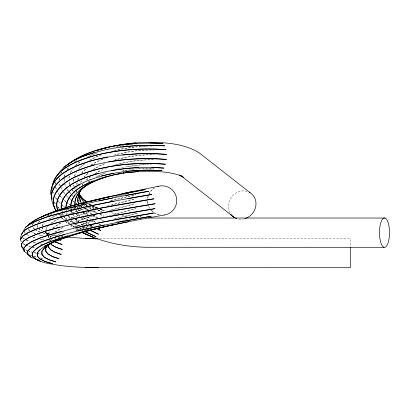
<?xml version="1.0" encoding="UTF-8"?>
<svg xmlns="http://www.w3.org/2000/svg" width="410" height="410" viewBox="0 0 410 410"><rect width="100%" height="100%" fill="white"/><g stroke="black" fill="none" stroke-linecap="round" stroke-linejoin="round"><path stroke-width="0.31" stroke-dasharray="2.05 1.54" d="M76.931 184.813L76.952 182.255M76.993 188.113L77.008 186.842M77.034 184.295L77.054 182.383M52.48 188.749L52.5 187.488M52.552 188.62L52.572 187.36M147.723 198.619L148.276 195.478A14.688 14.688 0 0 0 147.513 198.594M48.641 241.659L48.862 240.439M69.321 176.034L68.9 177.233L68.972 179.073M70.587 172.425L71.012 171.221L72.473 169.309M69.49 176.074L69.064 177.279L69.131 179.114M70.756 172.477L71.181 171.272L73.375 168.413M74.425 176.238L75.45 173.333L76.209 172.328M74.569 176.331L75.599 173.435L76.357 172.431M42.256 226.176L43.014 224.101L44.244 222.871M63.991 176.772L65.226 173.374M64.16 176.761L65.4 173.368M42.384 226.248L43.147 224.178L44.382 222.953M77.792 180.005L79.048 176.628M77.895 180.133L79.156 176.761M60.859 173.717L61.772 171.375M61.239 173.071L61.695 171.903M45.987 229.882L47.001 227.278L47.811 226.458M80.693 182.353L81.364 180.697M79.171 186.36L79.622 185.258M80.744 182.506L81.421 180.856M32.457 225.095L33.512 222.517M32.595 225.07L33.236 223.522M56.119 178.468L56.58 177.366M48.201 234.469L49.554 231.296L50.374 230.466M48.477 234.069L49.615 231.44L50.435 230.615M49.871 237.615L51.527 235.176M49.876 237.759L51.537 235.33M148.912 194.376L150.824 191.06L154.242 188.195M78.479 169.309L79.617 167.798L85.26 163.062M81.636 173.21L83.112 171.257L86.274 168.582M81.744 173.353L83.22 171.406L87.13 168.095M83.978 177.361L85.475 175.459L88.857 172.636M84.04 177.525L85.536 175.623L88.919 172.8M67.214 169.555L69.572 166.593M67.045 169.555L69.408 166.593M82.123 185.059L82.902 184.121M82.118 185.217L83.291 183.808M47.703 226.335L46.899 227.16L45.7 230.302L46.561 233.218L48.006 235.919M38.366 222.492L41.4 219.627M38.519 222.517L40.693 220.472M50.076 240.737L51.491 239.466M50.03 240.88L51.921 239.194M79.76 167.905L84.455 163.964M75.404 165.491L81.452 160.571M75.568 165.553L80.667 161.397M86.413 179.887L90.364 176.72M86.418 180.051L90.374 176.884M74.492 161.888L75.491 161.109M75.138 161.509L76.639 160.341M87.73 182.563L90.6 180.385M88.642 181.978L90.559 180.523M52.834 227.975L57.897 224.552L61.766 222.538M52.905 228.129L57.974 224.716L62.392 222.415M50.62 223.522L55.201 220.457L61.403 217.295M51.245 223.306L55.319 220.59L60.952 217.715M54.653 232.316L59.347 229.226L63.827 226.914M55.196 232.142L59.373 229.395L63.857 227.089M48.411 219.463L55.96 215.306M49.61 218.873L57.185 214.866M55.355 236.416L63.699 231.773M56.831 235.632L64.226 231.671M91.21 165.168L96.514 161.986L103.479 158.916M91.107 165.02L96.427 161.842L104.57 158.265M92.834 169.694L98.538 166.301L104.714 163.575M93.408 169.55L98.595 166.46L105.324 163.482M90.031 160.336L93.675 158.193L101.747 154.729M89.39 160.525L93.567 158.081L99.927 155.364M94.961 173.789L99.661 171.072L107.471 167.541M94.946 173.63L99.64 170.914M89.303 156.159L97.416 152.669M87.684 156.943L90.302 155.462L96.739 152.838M96.365 176.915L99.609 175.131L105.355 172.769M97.959 176.156L105.913 172.661M58.558 237.764L63.181 235.627M58.486 237.897L63.119 235.76M47.637 215.865L52.521 213.651M47.488 215.834L51.296 214.112M69.618 218.894L81.334 214.317L90.83 211.109M71.386 218.32L92.696 210.678M71.171 223.558L92.188 215.819M72.913 222.999L82.871 219.171L96.386 214.661M68.378 214.307L89.303 206.973M73.446 227.668L74.625 227.181M98.446 178.437L100.716 177.561M75.189 226.971L95.648 219.945M70.223 213.702L89.354 207.086M74.62 227.017L93.208 220.544M70.32 209.633L86.069 204.534M76.004 230.522L92.604 225.075M75.973 230.656L93.787 224.823M70.223 209.551L87.202 204.093M113.939 160.443C126.972 156.4 140.671 154.611 154.309 154.724C140.466 154.498 126.536 156.338 113.324 160.494M113.606 155.262L114.815 154.872C127.571 151.531 140.758 149.671 153.96 149.968C140.768 149.788 127.597 151.613 114.861 154.995M115.348 165.081C127.899 161.355 141.025 159.628 154.109 159.772C141.025 159.505 127.889 161.258 115.333 164.948M116.368 169.207L117.537 168.853M89.954 206.906L91.158 206.548M109.875 210.555L111.038 210.212M109.265 210.612L110.428 210.268M84.286 230.579L86.074 230.061M86.669 229.887L91.44 228.498M84.255 230.661L86.049 230.138M86.643 229.964L91.425 228.575M107.753 206.004L134.67 198.855L110.167 205.415M109.285 215.742L112.212 214.896M111.623 210.048L134.536 203.785L111.013 210.099M113.411 214.681L135.648 208.716L112.796 214.737M110.946 200.869L136.028 194.519L110.341 200.941M114.856 218.894L137.862 213.046L114.82 218.807M112.289 197.384L114.149 196.928M116.245 221.974L118.065 221.533M118.71 221.441L140.917 216.26L133.496 217.941M128.781 193.484L114.754 196.831L126.388 194.007M126.992 193.868L128.807 193.443M114.395 150.726C127.238 147.528 140.476 145.832 153.719 146.062M114.349 150.634L124.107 148.461L140.23 146.478M118.136 168.607C129.073 165.953 140.322 164.256 151.597 164.512M116.399 147.139L121.386 146.103M122.011 145.97L125.685 145.391M116.363 147.087L123.236 145.663M122.621 171.139L124.404 170.775M124.999 170.657C134.536 168.807 144.289 167.951 154.006 168.3L147.016 168.249L137.396 168.853M122.036 171.19L127.372 170.104M127.182 166.701L136.807 165.266L146.068 164.543M128.115 145.068L126.29 145.309L128.105 145.027M131.154 144.668L132.368 144.51M140.845 146.431L146.365 146.032M99.712 238.799L350.278 238.799L350.278 246.348M138.575 217.587L134.839 217.259M127.346 216.28L121.77 215.291M55.201 235.258L52.875 234.674L57.677 235.668M61.387 236.278L63.242 236.585M33.328 242.561L36.905 243.289M43.844 239.917L40.139 239.153L43.855 239.911M32.154 247.445L35.152 248.07L32.759 247.507M33.353 242.494L36.92 243.248M34.204 252.714L36.567 253.221M37.161 253.349L40.708 254.113M116.845 214.225L109.07 212.154M39.309 235.058L42.84 235.822L38.13 234.643M34.194 252.657L36.562 253.185M37.151 253.313L40.703 254.103M34.127 256.624L36.557 257.178M40.206 258.008L43.245 258.705L40.195 257.992M43.398 233.351L47.529 234.305L43.455 233.336M34.097 256.568L36.536 257.137M49.343 233.782L45.315 232.424M49.384 233.792L45.382 232.439M51.988 235.217L55.499 236.18M51.358 235.022L56.067 236.334M54.304 238.256L56.088 238.789L54.868 238.384M99.835 209.038L105.57 211.068M26.419 240.204L29.874 241.382M32.99 237.293L35.813 238.256M26.455 240.122L29.904 241.305M33.041 237.231L35.854 238.205M25.84 245.247L30.432 246.846M35.173 233.603L31.821 232.116M25.845 245.159L30.437 246.774M35.834 233.772L31.908 232.07M25.722 249.885L27.398 250.495M27.957 250.7L31.872 252.129M25.697 249.798L27.378 250.418M27.936 250.623L31.857 252.063M40.062 232.111L37.279 231.076L34.927 229.451M40.134 232.096L37.366 231.061L35.029 229.436M29.474 254.81L31.801 255.717M82.794 212.262L89.262 214.799M83.245 217.761L87.899 219.586M30.012 254.974L31.765 255.655M88.145 209.664L84.696 208.136M82.83 212.206L89.283 214.768M83.266 217.71L87.909 219.56M82.856 222.927L86.987 224.567L82.866 222.881M88.181 209.628L84.742 208.09M82.261 227.36L85.183 228.544M89.011 206.466L94.172 208.567M89.052 206.445L94.197 208.557M79.34 226.125L76.019 224.439M82.261 227.319L85.183 228.519M82.123 230.748L83.256 231.219M82.113 230.717L83.245 231.194M45.259 232.47L49.169 234.115M92.019 205.733L97.6 208.095M92.055 205.733L97.355 207.983M102.064 209.981L99.712 208.982L103.761 210.73L100.276 209.187M92.604 205.984L97.303 207.983M49.097 234.043L45.223 231.978M97.395 207.921L93.444 206.01M100.286 209.197L103.761 210.73M97.375 207.901L93.413 205.984M97.237 209.592L101.854 211.724L96.068 209.018M99.932 214.292L103.797 216.147M52.172 237.226L49.502 235.94L48.272 234.812M49.456 235.873L52.131 237.164M99.932 214.256L104.35 216.408M97.682 217.925L92.363 214.614M100.409 219.273L103.679 220.882L100.414 219.242M95.545 222.343L92.942 220.764M98.892 224.009L101.121 225.121M97.693 217.874L92.383 214.543M93.096 226.638L90.964 225.372M95.571 222.287L92.973 220.693M98.902 223.978L101.126 225.105M72.847 206.922L75.609 208.403M77.818 209.592L80.58 211.073M74.01 207.445L75.112 208.044M77.869 209.53L80.626 211.017M70.054 211.083L73.841 213.123M76.009 214.292L79.796 216.331M75.824 203.334L76.931 203.934M80.816 206.035L81.923 206.635M70.638 211.293L73.882 213.046M76.04 214.22L79.822 216.265M75.896 203.283L77.003 203.883M80.873 205.989L81.98 206.589M67.819 215.327L72.186 217.71M74.912 219.201L78.73 221.287M67.84 215.24L72.749 217.935M75.476 219.432L78.746 221.226M85.716 204.646L87.361 205.559M85.772 204.626L87.412 205.533M69.567 220.887L73.334 222.994M76.019 224.501L78.172 225.7M69.567 220.816L73.329 222.927M88.785 203.883L90.943 205.113L88.837 203.883M69.449 223.968L64.877 220.416M69.992 224.285L74.902 227.119L69.966 224.229M77.633 228.698L78.725 229.328M68.326 223.281L69.418 223.911M77.618 228.652L78.71 229.282M91.292 204.713L90.236 204.083L91.333 204.744M70.469 225.818L73.241 227.483M75.384 228.759L77.598 230.097M76.275 228.585L78.479 229.933M88.724 204.431L89.775 205.092L88.693 204.37M91.876 206.414L95.561 208.731M92.383 206.696L95.54 208.685M79.935 228.139L81.518 229.164M79.996 228.114L81.575 229.139M25.492 233.638L29.038 235.94M91.133 209.09L88.734 207.255M93.629 210.73L96.622 212.703M26.578 234.212L29.1 235.873M91.128 209.013L88.724 207.173M93.623 210.663L96.622 212.647M29.843 230.815L28.854 230.164L27.839 227.857M22.381 237.533L24.902 239.204M29.94 230.763L28.956 230.107L28.459 228.949M22.929 237.764L24.943 239.112M82.712 225.474L80.263 223.552M84.788 226.868L86.346 227.909M82.774 225.423L80.339 223.501M83.291 225.772L86.92 228.216M87.438 228.565L88.99 229.61M91.84 214.256L87.468 210.76M91.855 214.179L87.489 210.668M85.731 221.866L88.847 224.003M90.923 225.428L91.963 226.141M34.455 229.128L33.517 228.478L32.754 226.761M87.494 217.003L90.958 219.396M84.757 221.082L88.893 223.942M23.303 243.689L25.266 245.047M87.535 216.921L90.994 219.319M34.563 229.108L33.63 228.462L32.631 226.161M23.314 243.586L25.276 244.954M38.407 228.462L41.907 231.061M38.519 228.478L41.994 231.076M65.974 201.874L62.807 198.993M66.461 202.238L70.351 205.164M66.051 201.792L62.894 198.911M66.538 202.161L70.412 205.087M69.9 198.85L74.343 202.212M68.516 197.671L71.468 199.916M71.96 200.29L74.42 202.161M62.059 205.138L64.544 207.019M67.527 209.284L68.521 210.038M61.121 204.282L64.596 206.927M67.573 209.197L68.562 209.951M72.268 195.585L73.257 196.349M78.197 200.162L79.683 201.31M61.864 210.714L62.853 211.483M63.35 211.867L66.825 214.558M72.37 195.565L73.359 196.328M78.279 200.141L79.263 200.9M61.884 210.617L62.879 211.386M63.376 211.77L67.343 214.855M60.634 214.266L62.571 215.814M63.058 216.203L66.932 219.299M60.624 214.174L62.561 215.727M63.048 216.116L66.927 219.222M45.3 232.024L46.207 232.772M60.49 216.808L64.385 220.006M65.385 221.405L68.157 223.809M65.451 221.451L68.219 223.85M45.279 232.188L47.627 234.274M67.66 221.528L69.936 223.593M70.392 224.009L73.585 226.909M66.84 220.708L70.018 223.604M70.474 224.019L73.651 226.914M46.561 233.218L47.801 234.356M47.862 234.438L46.627 233.31L46.125 231.568M85.572 204.288L86.925 205.559M86.013 204.621L86.92 205.471M71.017 220.462L73.708 223.019M74.154 223.445L77.295 226.428M71.12 220.442L73.795 222.994M74.241 223.419L77.367 226.402M84.855 208.193L87.033 210.33M84.875 208.095L87.053 210.238M75.363 218.73L78.484 221.8M75.466 218.673L78.566 221.743M61.346 217.638L63.15 219.447L61.351 216.869M82.266 211.744L85.751 215.25M81.359 217.797L83.86 220.313M83.189 212.523L85.798 215.163M81.605 217.894L83.855 220.175M63.591 192.351L65.164 194.171M66.743 195.99L67.922 197.359M59.137 194.75L58.322 193.807L56.852 190.409M59.547 195.221L62.402 198.522M62.925 191.378L65.277 194.114M65.667 194.565L68.024 197.297M60.46 196.077L62.489 198.435M68.665 191.357L67.061 189.476L66.297 187.749M69.064 191.824L70.669 193.704M70.781 193.684L67.194 189.451L66.44 187.729M56.954 199.532L55.309 197.594L54.899 196.318M58.599 201.474L60.654 203.898M55.376 197.482L57.016 199.424M57.426 199.911L60.301 203.309M72.129 189.943L73.334 191.409M53.72 201.894L55.745 204.359M57.764 206.819L59.378 208.792M71.852 189.471L73.451 191.424M73.851 191.916L75.045 193.376M54.151 202.268L55.765 204.241M57.784 206.712L59.404 208.685M76.214 191.393L76.947 192.336M75.947 190.983L77.039 192.398M57.892 213.297L60.08 216.239M57.948 213.379L60.126 216.321M58.738 213.195L60.905 216.301M61.269 216.818L63.073 219.401M59.558 214.286L60.993 216.352M63.13 215.194L62.038 212.39M63.458 215.691L66.087 219.698M63.248 215.214L62.166 212.416M63.576 215.711L66.189 219.709M82.748 205.359L83.696 206.737M68.424 216.296L70.043 218.899M68.547 216.275L70.156 218.878M79.253 206.691L79.858 207.701M80.155 208.208L81.964 211.242M72.442 213.83L74.389 217.095M79.017 206.071L79.919 207.588M80.216 208.095L82.02 211.14M72.565 213.769L74.497 217.039M75.901 209.951L77.126 212.042M77.434 212.564L79.273 215.701M76.306 210.381L77.218 211.955M77.526 212.477L79.355 215.619M150.188 208.839L148.276 205.523A14.688 14.688 0 0 0 149.691 208.398M48.298 236.457L48.877 237.533L48.375 235.181M60.214 186.053L59.486 184.408L59.445 183.208M60.46 186.601L62.161 190.44M64.519 183.716L66.046 187.17M60.352 185.991L59.629 184.346L59.588 183.147M60.598 186.54L62.289 190.378M64.421 183.126L66.184 187.155M55.381 187.011L56.606 189.84M55.493 186.909L56.713 189.743M56.959 190.312L58.425 193.715M69.613 184.474L69.095 182.142M69.849 185.028L71.258 188.344M69.761 184.505L69.295 183.398L69.223 181.563M69.992 185.053L71.155 187.816M37.207 225.587L37.925 227.309M52.685 191.214L53.879 194.114M37.346 225.613L38.048 227.335M23.8 230.405L24.989 233.31M24.359 231.471L25.066 233.223M74.23 186.816L73.533 185.059L73.498 183.28M74.461 187.406L75.384 189.753M73.662 185.13L74.118 186.304M74.348 186.888L75.491 189.815M52.178 197.651L52.828 199.547M41.881 227.217L42.937 230.107M41.999 227.284L43.035 230.164M66.133 209.597L67.132 214.21M48.585 236.242L48.841 237.426M66.036 208.429L66.528 210.735M66.651 211.309L67.26 214.189M75.291 207.019L75.537 208.193M75.399 206.922L75.64 208.095M70.925 208.48L71.796 212.739M70.817 207.199L71.181 209.023M71.304 209.633L71.919 212.677M147.498 201.131L148.051 204.267M48.298 235.073L48.8 238.097M49.087 239.353L49.333 241.141M64.021 177.407L64.211 181.866M64.237 178.673L64.37 181.855M59.271 177.807L59.347 180.205M59.44 178.35L59.496 180.149M73.4 179.139L73.482 182.691M73.544 179.226L73.6 182.178M55.442 181.968L55.463 183.818M55.329 182.686L55.35 184.541M244.452 218.766A14.688 13.33 -51.9 0 1 237.323 218.766M229.805 212.687A14.688 13.33 -51.9 0 1 231.778 196.682A14.688 13.33 -51.9 0 1 246.963 191.357M147.738 203.688A14.688 14.688 0 0 1 147.405 201.136M148.763 194.304A14.688 14.688 0 0 1 154.191 188.113M42.271 244.386L39.883 243.899L42.271 244.38M159.526 214.968L154.734 213.22L150.824 209.94A14.688 14.688 0 0 0 159.526 214.968M95.146 217.1L91.62 215.716L95.146 217.1M93.131 221.641L91.389 220.954L93.131 221.641M96.914 213.138L91.65 211.053L96.919 213.138M91.702 226.438L89.344 225.5L91.702 226.438M99.912 210.899L97.042 209.73L99.912 210.899"/><path stroke-width="0.61" d="M52.547 184.971C57.123 167.193 77.9 161.053 93.403 155.928C117.06 149.732 141.737 147.928 166.096 149.676C137.406 147.62 108.004 150.08 80.831 159.931C69.469 164.902 55.319 171.472 52.618 184.838M51.035 194.847C50.051 186.74 55.007 179.795 60.972 174.865C70.669 167.675 82.082 163.482 93.603 160.218C117.409 154.165 142.193 152.335 166.655 154.401L152.658 153.663L137.816 153.817L122.662 154.954M51.322 199.137C50.645 190.957 55.847 184.162 61.91 179.293C71.709 172.256 83.133 168.131 94.669 164.933C118.039 158.901 142.449 157.466 166.455 159.444C147.185 157.886 127.751 158.732 108.681 161.909M79.545 191.777L79.14 196.149L80.606 201.771L81.841 203.76M79.53 191.921L79.12 196.282L80.58 201.894M70.551 206.65C70.945 196.508 79.448 189.466 87.535 184.684C97.503 179.349 108.348 175.777 119.438 173.671M65.754 207.87C66.748 193.423 81.498 185.879 93.285 180.871M70.694 206.589L71.791 200.582L75.117 194.827M65.913 207.855C67.773 189.44 88.898 182.455 103.812 177.33M57.39 175.27C68.039 158.501 89.59 153.837 107.615 149.23M28.69 225.141L29.177 224.101C45.192 211.97 66.169 209.31 85.044 203.913M80.683 190.286L78.489 194.678L77.731 200.362L78.633 204.359M80.893 189.871L78.423 194.817L77.659 200.485L78.566 204.477M23.8 230.405L25.599 227.16L30.109 223.86L37.238 220.457L46.699 217.008L71.079 210.207L85.07 206.973L114.016 201.1M21.34 234.597L23.308 231.44L28.193 228.129L35.767 224.716L45.73 221.262L57.682 217.828L71.161 214.471L100.593 208.213L154.006 198.814C121.698 203.99 89.39 209.5 57.682 217.669C47.657 220.467 37.576 223.317 28.228 227.975C23.636 230.071 20.454 234.182 20.5 239.353L22.729 236.165L27.911 232.824L35.798 229.395L46.063 225.941L58.297 222.512L72.006 219.171L101.736 212.969L155.118 203.739L116.619 210.099L86.633 215.819L58.256 222.338L46.033 225.761L35.772 229.226L27.89 232.66L22.724 236.011L20.5 239.22L21.176 241.736M47.586 245.364L45.787 248.168L45.858 251.243L48.144 254.062L52.588 256.568L58.999 258.741L52.541 256.619L48.083 254.133L45.782 251.33L45.694 248.27L47.493 245.477M39.872 249.659L37.341 252.96L37.331 256.071L39.903 258.93L45.003 261.477L52.418 263.656L45.003 261.477L39.816 258.946L37.218 256.091L37.207 252.985C45.131 242.787 59.199 240.383 70.643 235.868C85.485 231.291 100.568 227.54 115.712 224.091M29.048 224.178C45.11 212.052 66.123 209.402 85.034 203.99C106.108 198.988 127.407 195.022 148.733 191.27L125.87 195.462M67.532 164.861C79.13 155.134 93.977 150.67 108.455 147.236M67.399 164.912C94.105 144.833 130.769 142.285 163.062 143.372L149.952 142.946M25.507 227.278C42.932 215.147 64.98 212.503 85.08 207.086C107.205 202.325 129.447 198.102 151.787 194.483L127.91 198.635M88.365 184.054C81.226 188.6 74.118 196.118 75.04 205.159M88.785 183.793C81.477 188.4 73.974 195.959 74.927 205.261M63.724 167.306L71.77 161.642L82.036 156.666L94.136 152.499M80.488 189.466L87.653 184.638L96.283 180.436L106.021 176.935M80.037 184.075C70.833 189.092 59.45 197.564 61.315 209.397M41.318 217.064C70.064 203.78 101.782 198.753 132.41 191.48M41.174 217.095C62.935 206.527 87.063 202.294 110.351 196.359M54.796 241.393L48.862 244.58L44.341 247.999L41.999 251.289L41.989 254.39L44.372 257.234L49.087 259.766L55.944 261.954L49.036 259.802L44.295 257.28L41.892 254.446L41.876 251.356C45.377 245.441 52.137 242.705 58.123 239.952M44.608 246.266C66.891 235.002 91.65 230.01 115.738 224.111M90.005 179.662C77.613 184.92 59.855 193.458 61.459 209.423M55.335 241.106L59.968 239.117M59.281 239.455L61.023 238.712M90.118 179.729L101.301 176.049L113.483 173.276M67.809 235.868C55.714 240.403 40.81 242.438 32.241 252.96L32.328 256.071C39.011 263.384 50.076 263.41 59.137 265.398C72.083 267.028 85.121 267.648 98.164 267.72L350.278 267.73L350.278 246.979M98.728 173.286C85.172 177.156 71.073 182.107 61.285 192.767C57.554 197.743 55.109 204.385 57.754 210.407M94.623 164.784C77.013 169.755 42.44 181.497 53.756 206.184M64.867 234.218C52.541 238.676 36.346 240.639 27.588 251.289L27.813 254.39L30.975 257.234L38.888 260.258M82.292 203.529L84.101 203.011M82.246 203.503L85.27 202.642M62.079 231.143L50.061 234.561L39.826 238.031L31.816 241.495L26.383 244.898L23.8 248.168L24.216 251.243L27.731 254.133M59.783 227.017L47.529 230.435L37.172 233.905L29.136 237.359L23.775 240.737L21.34 243.976L21.971 247.015L24.287 251.33L23.888 248.27L26.491 245.016L31.929 241.623L39.944 238.164L50.169 234.694L75.404 227.842L89.508 224.706L117.916 219.124L153.627 213.01L103.879 221.887L75.476 227.97M97.816 150.193L109.772 146.872L122.554 144.428L135.679 142.885M97.739 150.178C114.211 145.012 131.431 142.654 148.656 142.27M88.304 201.858L111.351 196.359L145.207 189.563L123.728 193.751M86.479 202.299L111.32 196.339M79.858 232.608L105.011 226.602L128.812 221.62M103.889 177.34L115.123 174.583M77.685 231.009L117.854 222.266L151.208 216.234L117.844 222.328M101.383 176.11C121.114 170.98 141.665 169.12 161.991 170.683L150.747 170.119L138.647 170.37L126.101 171.426M107.717 156.963C91.327 160.202 74.625 164.671 60.967 174.701C54.771 179.8 49.241 187.662 51.486 196.021M73.508 223.855L102.879 217.72L154.985 208.669L117.491 214.896L87.986 220.544L73.446 223.701L47.606 230.604L37.248 234.069L29.207 237.513L23.836 240.88L21.387 244.104L22.007 247.122L22.934 247.814M121.811 193.766L158.357 186.263M104.601 224.905C87.371 228.431 70.238 232.475 53.443 237.718C44.577 241.285 33.712 243.258 27.706 251.356L27.911 254.446L31.047 257.28M98.836 200.9L112.627 198.045M118.27 173.861L119.464 173.64M120.663 173.42L121.857 173.199L120.637 173.45M123.051 172.979L124.25 172.759M123.036 173.01L124.235 172.794M125.434 172.574L126.634 172.354M164.666 214.958C144.709 218.468 124.799 222.261 105.011 226.602C88.842 230.133 72.76 234.13 57.031 239.312C48.482 242.874 38.089 245.072 32.38 252.985L32.441 256.091L35.275 258.946L40.816 261.488M115.164 174.599L126.787 172.661L138.375 171.549L149.501 171.216M107.599 149.307C126.423 145.606 145.714 144.51 164.846 145.847L151.141 145.289L136.663 145.642L121.97 146.98M111.766 170.555C128.991 167.669 146.554 166.634 163.974 168.11L151.777 167.459M122.098 144.873L136.12 143.433M126.798 172.671L138.37 171.554M138.724 167.541C117.357 168.612 95.776 172.349 76.362 181.666C66.123 186.852 53.151 197.338 57.81 210.268M148.276 218.028L384.934 218.028M384.057 247.286A14.688 5.022 90 0 1 380.383 224.229A14.688 5.022 90 0 1 389.049 226.453A14.688 5.022 90 0 1 384.057 247.286L146.657 247.261C124.66 246.846 102.51 242.474 82.738 232.613M98.436 267.73L85.49 267.463M96.806 238.769L85.521 238.574L96.283 238.769M98.046 238.789L86.515 238.574L66.343 236.985M148.64 142.275C165.794 142.383 184.059 143.602 199.055 152.756L250.167 192.777M149.486 171.221C160.833 171.472 172.451 172.251 183.085 176.556L179.103 175.096L183.741 177.812L183.26 177.504L234.115 217.346M36.992 259.766L38.853 260.232M82.774 232.613L93.844 237.61M85.741 231.901L96.017 236.693L85.782 231.881M54.294 241.674L62.197 244.55L54.279 241.603M21.971 247.015L22.904 247.712M81.206 197.389L86.53 201.858M80.796 197.031L86.577 201.894M86.464 202.391L82.897 199.219L79.279 194.212M86.5 202.453L82.943 199.296L79.345 194.304M50.302 243.238L51.911 245.047L56.242 247.445L62.325 249.48L56.247 247.379L51.916 244.954L50.307 243.13M54.12 206.568L54.899 207.557M56.073 210.842C45.054 191.993 69.167 178.345 83.906 173.204C110.049 164.328 138.103 161.981 165.527 164.21C134.316 162.037 101.782 164.692 73.113 178.042C61.259 183.649 47.217 197.087 56.134 210.935M84.219 203.017L80.57 197.476L79.371 193.546M79.402 193.669L80.591 197.594M48.247 244.708L48.426 247.122L50.727 249.885L55.048 252.329L61.218 254.41L55.073 252.268L50.763 249.798L48.467 247.015L48.293 244.585M249.162 192.208A14.688 13.33 -51.9 0 1 255.83 205.999A14.688 13.33 -51.9 0 1 245.047 218.591M236.76 218.591A14.688 13.33 -51.9 0 1 230.738 214.179M157.665 186.494A14.688 14.688 0 0 1 176.341 197.015A14.688 14.688 0 0 1 164.625 214.968M60.839 240.209L59.055 239.676L60.839 240.209M92.163 236.862L81.452 232.214L92.163 236.862M98.426 234.218L90.062 230.189L98.426 234.218M100.778 230.487L96.924 228.585L100.778 230.487"/></g></svg>
